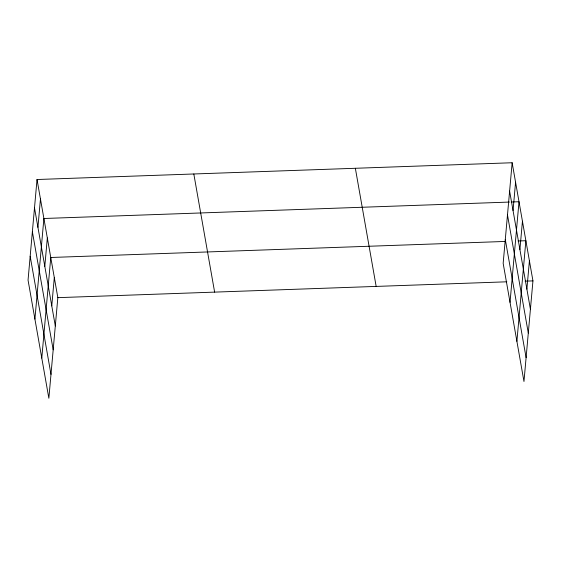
<?xml version="1.0" encoding="UTF-8"?>
<svg xmlns="http://www.w3.org/2000/svg" width="561" height="561" viewBox="0 0 561 561"><rect width="100%" height="100%" fill="white"/><g stroke="black" fill="none" stroke-linecap="round" stroke-linejoin="round"><path stroke-width="0.84" d="M37.026 179.513L28.05 280.114L48.856 398.254L57.839 297.653L37.026 179.513L512.144 162.746L532.95 280.886L523.974 381.487L503.161 263.347L512.144 162.746M37.931 227.338L40.462 199.008M34.915 319.104L43.898 218.495L509.43 202.065M44.803 266.321L47.327 237.99M41.78 358.086L50.763 257.485L504.97 241.454M51.773 305.899L54.298 277.569M513.049 210.564L515.573 182.234M510.026 302.337L519.009 201.729L511.169 202.009M519.914 249.554L522.438 221.223M516.898 341.319L525.874 240.718L518.034 240.992M526.884 289.132L529.416 260.802M57.839 297.653L506.821 281.804M525.11 281.159L532.95 280.886M509.612 191.077L530.418 309.216M507.488 214.926L528.294 333.066M505.293 239.498L526.099 357.638M355.351 168.279L376.165 286.419M193.818 173.98L214.625 292.12M34.502 207.843L55.308 325.983M32.37 231.693L53.183 349.833M30.182 256.265L50.988 374.404"/></g></svg>
